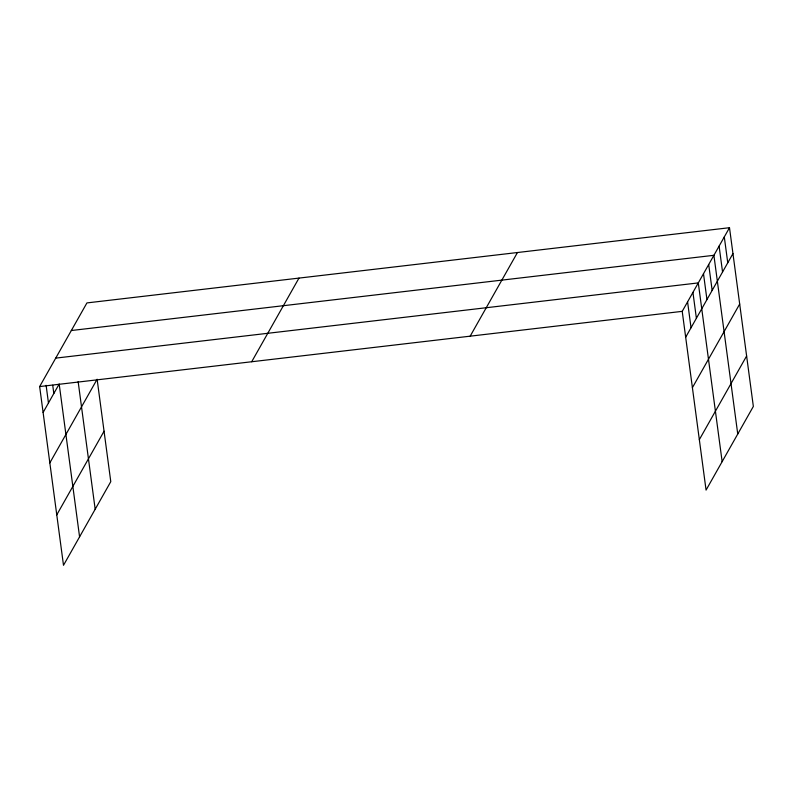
<?xml version="1.0" encoding="UTF-8"?>
<svg xmlns="http://www.w3.org/2000/svg" width="793" height="793" viewBox="0 0 793 793"><rect width="100%" height="100%" fill="white"/><g stroke="black" fill="none" stroke-linecap="round" stroke-linejoin="round"><path stroke-width="1.19" d="M49.83 462.894L97.123 379.252L110.782 481.648L63.499 565.29L39.65 386.568L86.933 302.916L729.501 227.71L753.35 406.432L706.067 490.084L682.218 311.352L729.501 227.71M43.109 412.459L59.178 384.02L79.578 536.851M56.769 514.855L104.052 431.214M251.698 361.747L298.981 278.095M470.17 336.173L517.452 252.531M685.667 337.243L732.96 253.601M692.398 387.678L739.691 304.036M699.337 439.649L746.619 355.998M71.33 330.522L713.898 255.306L737.748 434.039M55.728 358.119L698.296 282.913L722.145 461.645M39.65 386.568L682.218 311.352M724.296 236.909L727.756 262.8M719.102 246.108L722.552 271.999M708.694 264.505L712.154 290.407M703.5 273.714L706.95 299.605M692.933 292.389L696.393 318.29M687.581 301.875L691.03 327.767M78.15 381.631L95.18 509.255M52.725 385.259L53.825 393.497M46.113 385.319L48.462 402.983"/></g></svg>
